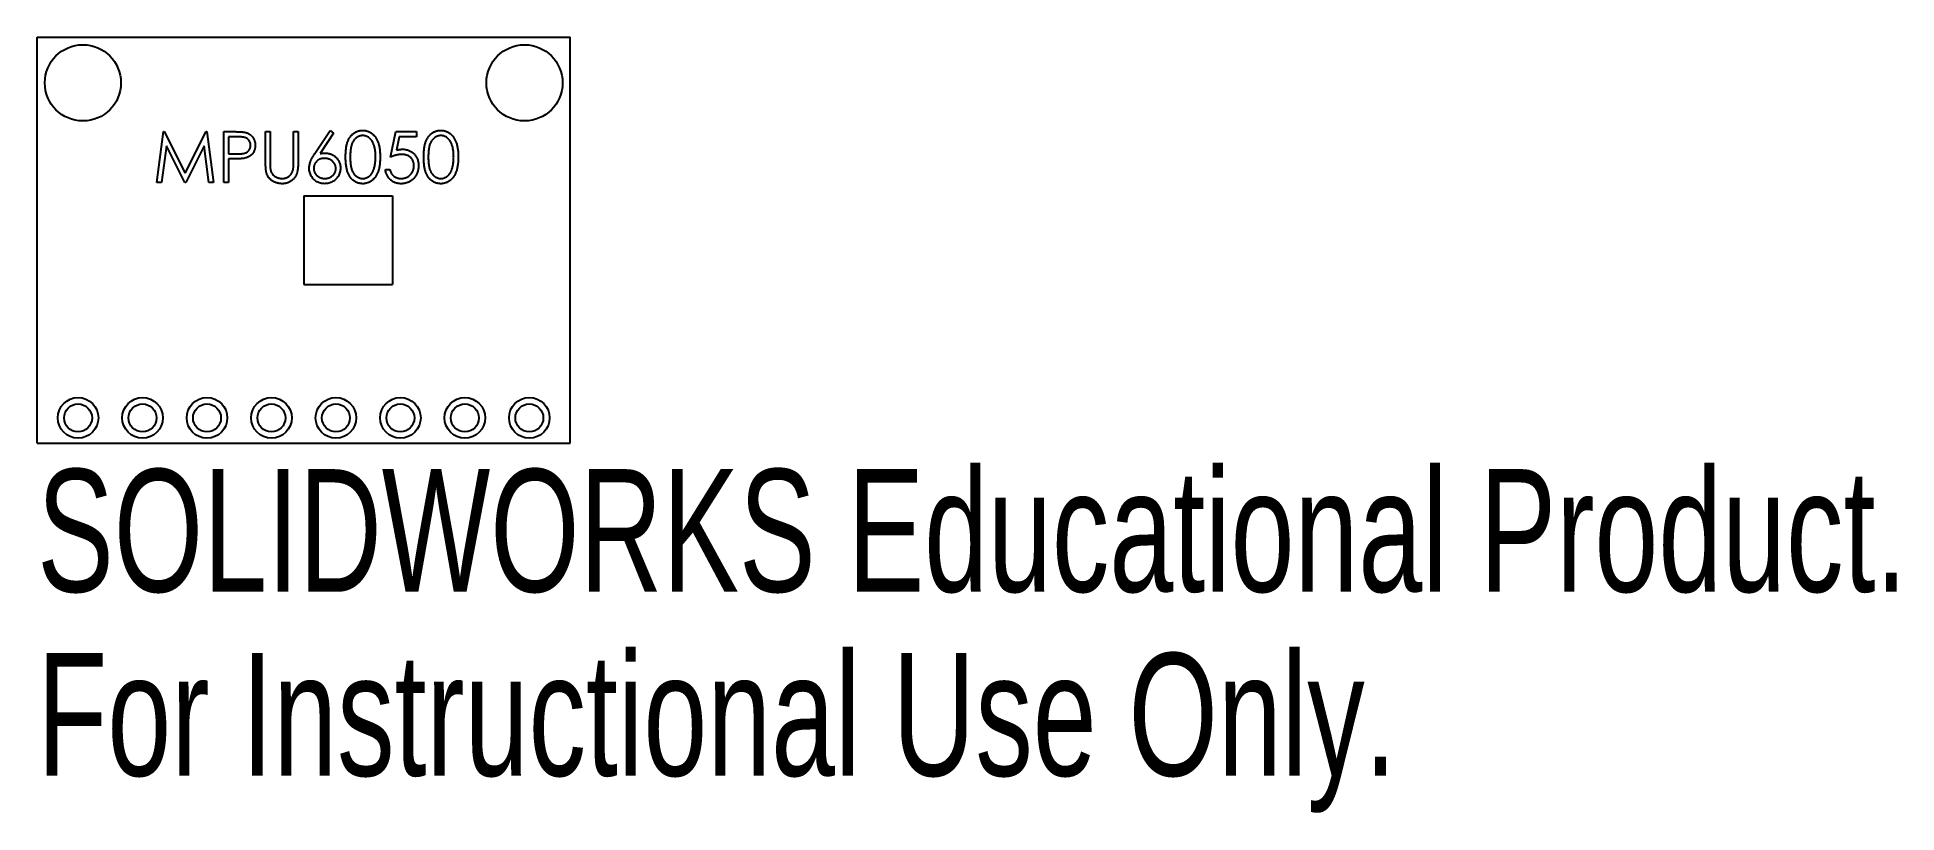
# Model space of a CAD drawing. Header units: millimetres. Extents: x 0 to 73.3, y -14.6 to 16.
import ezdxf

# ---------------------------------------------------------------- set-up
doc = ezdxf.new("R2010")
doc.units = ezdxf.units.MM
doc.styles.add('SLDTEXTSTYLE0', font='TXT', dxfattribs={"width": 0.7})

msp = doc.modelspace()

# ---------------------------------------------------------------- linework, layer by layer
at = {"color": 7, "linetype": 'Continuous', "lineweight": 25}
for p, q in [((0, 16), (21, 16)), ((0, 0), (0, 16)), ((21, 0), (21, 16)), ((4.717, 10.278), (4.981, 12.278)), ((4.981, 12.278), (5.007, 12.278)), ((5.007, 12.278), (5.832, 10.637)), ((5.832, 10.637), (6.656, 12.278)), ((6.656, 12.278), (6.682, 12.278)), ((6.682, 12.278), (6.948, 10.278)), ((7.358, 10.278), (7.358, 12.278)), ((7.358, 12.278), (7.75, 12.278)), ((7.903, 12.073), (7.537, 12.073)), ((7.537, 12.073), (7.537, 11.406)), ((8.999, 11.07), (8.999, 12.278)), ((8.999, 12.278), (9.178, 12.278)), ((9.178, 12.278), (9.178, 11.08)), ((10.101, 11.08), (10.101, 12.278)), ((10.101, 12.278), (10.281, 12.278)), ((10.281, 12.278), (10.281, 11.07)), ((10.94, 11.417), (11.537, 12.329)), ((11.676, 12.221), (11.147, 11.413)), ((11.537, 12.329), (11.676, 12.221)), ((13.922, 11.278), (14.127, 12.278)), ((14.127, 12.278), (14.948, 12.278)), ((14.267, 12.073), (14.16, 11.547)), ((14.948, 12.073), (14.267, 12.073)), ((14.948, 12.278), (14.948, 12.073)), ((5.089, 11.72), (4.898, 10.278)), ((5.813, 10.278), (5.089, 11.72)), ((6.576, 11.717), (5.854, 10.278)), ((6.767, 10.278), (6.576, 11.717)), ((7.537, 11.406), (7.888, 11.402)), ((7.68, 11.201), (7.537, 11.201)), ((7.537, 11.201), (7.537, 10.278)), ((4.898, 10.278), (4.717, 10.278)), ((5.854, 10.278), (5.813, 10.278)), ((6.948, 10.278), (6.767, 10.278)), ((7.537, 10.278), (7.358, 10.278)), ((13.717, 10.791), (13.896, 10.791)), ((10.5, 9.75), (10.5, 6.25)), ((10.5, 9.75), (14, 9.75)), ((14, 9.75), (14, 6.25)), ((10.5, 6.25), (14, 6.25)), ((0, 0), (21, 0))]:
    msp.add_line(p, q, dxfattribs=at)
for centre, radius in [((1.8, 14.2), 1.5), ((19.2, 14.2), 1.5), ((1.61, 1), 0.8), ((1.61, 1), 0.55), ((4.15, 1), 0.8), ((4.15, 1), 0.55), ((6.69, 1), 0.8), ((6.69, 1), 0.55), ((9.23, 1), 0.8), ((9.23, 1), 0.55), ((11.77, 1), 0.8), ((11.77, 1), 0.55), ((14.31, 1), 0.8), ((14.31, 1), 0.55), ((16.85, 1), 0.8), ((16.85, 1), 0.55), ((19.39, 1), 0.8), ((19.39, 1), 0.55)]:
    msp.add_circle(centre, radius, dxfattribs=at)
for points, knots in [([(7.75, 12.278), (7.777, 12.278), (7.829, 12.278), (7.903, 12.276), (7.97, 12.274), (8.031, 12.271), (8.084, 12.267), (8.131, 12.262), (8.171, 12.256), (8.195, 12.251), (8.206, 12.248)], [0, 0, 0, 0, 0.176956, 0.339055, 0.486318, 0.618781, 0.735619, 0.838742, 0.926457, 1, 1, 1, 1]), ([(7.888, 11.402), (7.905, 11.402), (7.938, 11.402), (7.985, 11.404), (8.03, 11.407), (8.07, 11.411), (8.107, 11.416), (8.141, 11.422), (8.171, 11.429), (8.206, 11.44), (8.245, 11.458), (8.287, 11.485), (8.323, 11.519), (8.354, 11.557), (8.378, 11.599), (8.396, 11.644), (8.407, 11.692), (8.408, 11.724), (8.409, 11.741)], [0, 0, 0, 0, 0.072538, 0.140034, 0.202496, 0.260575, 0.313228, 0.361583, 0.404878, 0.444127, 0.5164, 0.586507, 0.655085, 0.724384, 0.793974, 0.861638, 0.930111, 1, 1, 1, 1]), ([(8.409, 11.741), (8.408, 11.757), (8.407, 11.789), (8.396, 11.836), (8.378, 11.88), (8.354, 11.922), (8.323, 11.96), (8.288, 11.993), (8.249, 12.019), (8.212, 12.036), (8.179, 12.047), (8.15, 12.054), (8.118, 12.06), (8.082, 12.064), (8.042, 12.068), (7.999, 12.071), (7.952, 12.073), (7.92, 12.073), (7.903, 12.073)], [0, 0, 0, 0, 0.070044, 0.139238, 0.208197, 0.279173, 0.349987, 0.418354, 0.48761, 0.557411, 0.59533, 0.637964, 0.685913, 0.738185, 0.796103, 0.858517, 0.926658, 1, 1, 1, 1]), ([(8.589, 11.742), (8.588, 11.725), (8.588, 11.693), (8.582, 11.646), (8.575, 11.601), (8.563, 11.558), (8.548, 11.518), (8.53, 11.479), (8.508, 11.443), (8.483, 11.409), (8.455, 11.378), (8.425, 11.349), (8.392, 11.323), (8.356, 11.3), (8.318, 11.279), (8.278, 11.261), (8.235, 11.246), (8.205, 11.238), (8.19, 11.234)], [0, 0, 0, 0, 0.070119, 0.137192, 0.202016, 0.264631, 0.326117, 0.38601, 0.445812, 0.505298, 0.564633, 0.624283, 0.683902, 0.743953, 0.805388, 0.868388, 0.933084, 1, 1, 1, 1]), ([(8.206, 12.248), (8.219, 12.244), (8.247, 12.237), (8.286, 12.222), (8.324, 12.204), (8.359, 12.184), (8.393, 12.16), (8.424, 12.134), (8.454, 12.105), (8.482, 12.074), (8.507, 12.04), (8.529, 12.003), (8.547, 11.965), (8.563, 11.924), (8.574, 11.882), (8.582, 11.837), (8.588, 11.79), (8.588, 11.758), (8.589, 11.742)], [0, 0, 0, 0, 0.062481, 0.12349, 0.183411, 0.243153, 0.302127, 0.36171, 0.421842, 0.482932, 0.544552, 0.605681, 0.66768, 0.729984, 0.794551, 0.860346, 0.928907, 1, 1, 1, 1]), ([(12.153, 11.277), (12.153, 11.309), (12.153, 11.372), (12.157, 11.462), (12.164, 11.547), (12.173, 11.627), (12.185, 11.701), (12.199, 11.769), (12.217, 11.832), (12.236, 11.889), (12.259, 11.942), (12.283, 11.991), (12.31, 12.037), (12.339, 12.08), (12.37, 12.119), (12.402, 12.156), (12.438, 12.188), (12.475, 12.218), (12.515, 12.244), (12.555, 12.267), (12.597, 12.286), (12.64, 12.302), (12.684, 12.314), (12.728, 12.323), (12.775, 12.329), (12.806, 12.329), (12.821, 12.329)], [0, 0, 0, 0, 0.068595, 0.133246, 0.194313, 0.251279, 0.304513, 0.354235, 0.400481, 0.443411, 0.484015, 0.523252, 0.561042, 0.5979, 0.633518, 0.668314, 0.702496, 0.736685, 0.770293, 0.803437, 0.835913, 0.86846, 0.900847, 0.933467, 0.966258, 1, 1, 1, 1]), ([(12.827, 12.124), (12.805, 12.123), (12.761, 12.121), (12.696, 12.104), (12.633, 12.076), (12.583, 12.044), (12.545, 12.014), (12.518, 11.988), (12.493, 11.96), (12.47, 11.929), (12.448, 11.896), (12.428, 11.86), (12.41, 11.821), (12.393, 11.779), (12.379, 11.734), (12.366, 11.684), (12.355, 11.629), (12.347, 11.568), (12.34, 11.503), (12.336, 11.432), (12.332, 11.357), (12.332, 11.305), (12.332, 11.278)], [0, 0, 0, 0, 0.060387, 0.120883, 0.182755, 0.247811, 0.281299, 0.315088, 0.349702, 0.384857, 0.420966, 0.458511, 0.497175, 0.537602, 0.580503, 0.627468, 0.678388, 0.733983, 0.793747, 0.857714, 0.926698, 1, 1, 1, 1]), ([(12.821, 12.329), (12.837, 12.329), (12.869, 12.328), (12.916, 12.323), (12.961, 12.314), (13.006, 12.302), (13.049, 12.286), (13.092, 12.267), (13.133, 12.244), (13.172, 12.217), (13.211, 12.188), (13.247, 12.154), (13.281, 12.117), (13.314, 12.077), (13.343, 12.033), (13.372, 11.985), (13.397, 11.934), (13.421, 11.88), (13.443, 11.821), (13.462, 11.757), (13.477, 11.689), (13.49, 11.616), (13.5, 11.538), (13.507, 11.455), (13.511, 11.368), (13.511, 11.308), (13.512, 11.277)], [0, 0, 0, 0, 0.033788, 0.067194, 0.099862, 0.132567, 0.165151, 0.197913, 0.231319, 0.265083, 0.299255, 0.334399, 0.369943, 0.406284, 0.444064, 0.482998, 0.523354, 0.565537, 0.609613, 0.656391, 0.705885, 0.758325, 0.813832, 0.872795, 0.934722, 1, 1, 1, 1]), ([(13.332, 11.278), (13.332, 11.302), (13.331, 11.349), (13.329, 11.418), (13.323, 11.483), (13.316, 11.546), (13.306, 11.604), (13.295, 11.66), (13.281, 11.712), (13.266, 11.761), (13.248, 11.807), (13.229, 11.849), (13.208, 11.888), (13.186, 11.924), (13.162, 11.958), (13.135, 11.987), (13.108, 12.014), (13.07, 12.044), (13.02, 12.076), (12.958, 12.104), (12.893, 12.121), (12.849, 12.123), (12.827, 12.124)], [0, 0, 0, 0, 0.065681, 0.128486, 0.188175, 0.245106, 0.299448, 0.350823, 0.399942, 0.446672, 0.491255, 0.533376, 0.573853, 0.612526, 0.649597, 0.685532, 0.720106, 0.753838, 0.818925, 0.880493, 0.940311, 1, 1, 1, 1]), ([(15.23, 11.277), (15.23, 11.309), (15.23, 11.372), (15.234, 11.462), (15.241, 11.547), (15.25, 11.627), (15.261, 11.701), (15.276, 11.769), (15.293, 11.832), (15.313, 11.889), (15.335, 11.942), (15.36, 11.991), (15.387, 12.037), (15.415, 12.08), (15.447, 12.119), (15.479, 12.156), (15.515, 12.188), (15.552, 12.218), (15.592, 12.244), (15.632, 12.267), (15.674, 12.286), (15.717, 12.302), (15.76, 12.314), (15.805, 12.323), (15.851, 12.329), (15.883, 12.329), (15.898, 12.329)], [0, 0, 0, 0, 0.068595, 0.133246, 0.194313, 0.251279, 0.304513, 0.354235, 0.400481, 0.443411, 0.484015, 0.523252, 0.561042, 0.5979, 0.633518, 0.668314, 0.702496, 0.736685, 0.770293, 0.803437, 0.835913, 0.86846, 0.900847, 0.933467, 0.966258, 1, 1, 1, 1]), ([(15.904, 12.124), (15.882, 12.123), (15.838, 12.121), (15.773, 12.104), (15.71, 12.076), (15.66, 12.044), (15.622, 12.014), (15.595, 11.988), (15.57, 11.96), (15.546, 11.929), (15.525, 11.896), (15.505, 11.86), (15.487, 11.821), (15.47, 11.779), (15.455, 11.734), (15.443, 11.684), (15.432, 11.629), (15.424, 11.568), (15.417, 11.503), (15.413, 11.432), (15.409, 11.357), (15.409, 11.305), (15.409, 11.278)], [0, 0, 0, 0, 0.060387, 0.120883, 0.182755, 0.247811, 0.281299, 0.315088, 0.349702, 0.384857, 0.420966, 0.458511, 0.497175, 0.537602, 0.580503, 0.627468, 0.678388, 0.733983, 0.793747, 0.857714, 0.926698, 1, 1, 1, 1]), ([(15.898, 12.329), (15.914, 12.329), (15.946, 12.328), (15.993, 12.323), (16.038, 12.314), (16.083, 12.302), (16.126, 12.286), (16.168, 12.267), (16.21, 12.244), (16.249, 12.217), (16.288, 12.188), (16.324, 12.154), (16.358, 12.117), (16.391, 12.077), (16.42, 12.033), (16.449, 11.985), (16.474, 11.934), (16.498, 11.88), (16.519, 11.821), (16.538, 11.757), (16.554, 11.689), (16.567, 11.616), (16.577, 11.538), (16.584, 11.455), (16.588, 11.368), (16.588, 11.308), (16.589, 11.277)], [0, 0, 0, 0, 0.033788, 0.067194, 0.099862, 0.132567, 0.165151, 0.197913, 0.231319, 0.265083, 0.299255, 0.334399, 0.369943, 0.406284, 0.444064, 0.482998, 0.523354, 0.565537, 0.609613, 0.656391, 0.705885, 0.758325, 0.813832, 0.872795, 0.934722, 1, 1, 1, 1]), ([(16.409, 11.278), (16.409, 11.302), (16.408, 11.349), (16.406, 11.418), (16.4, 11.483), (16.393, 11.546), (16.383, 11.604), (16.372, 11.66), (16.358, 11.712), (16.343, 11.761), (16.325, 11.807), (16.306, 11.849), (16.285, 11.888), (16.262, 11.924), (16.238, 11.958), (16.212, 11.987), (16.185, 12.014), (16.147, 12.044), (16.097, 12.076), (16.035, 12.104), (15.97, 12.121), (15.926, 12.123), (15.904, 12.124)], [0, 0, 0, 0, 0.065681, 0.128486, 0.188175, 0.245106, 0.299448, 0.350823, 0.399942, 0.446672, 0.491255, 0.533376, 0.573853, 0.612526, 0.649597, 0.685532, 0.720106, 0.753838, 0.818925, 0.880493, 0.940311, 1, 1, 1, 1]), ([(8.19, 11.234), (8.177, 11.231), (8.15, 11.225), (8.104, 11.219), (8.052, 11.213), (7.992, 11.209), (7.924, 11.206), (7.85, 11.203), (7.768, 11.201), (7.71, 11.201), (7.68, 11.201)], [0, 0, 0, 0, 0.075173, 0.164746, 0.268017, 0.385912, 0.517789, 0.663691, 0.824413, 1, 1, 1, 1]), ([(9.035, 10.649), (9.032, 10.659), (9.025, 10.682), (9.018, 10.721), (9.013, 10.765), (9.007, 10.814), (9.004, 10.87), (9.001, 10.931), (8.999, 10.999), (8.999, 11.046), (8.999, 11.07)], [0, 0, 0, 0, 0.0781299, 0.1694654, 0.2743353, 0.3921102, 0.5236873, 0.6683654, 0.8271319, 1, 1, 1, 1]), ([(9.178, 11.08), (9.178, 11.063), (9.178, 11.031), (9.179, 10.985), (9.18, 10.944), (9.18, 10.908), (9.182, 10.878), (9.183, 10.852), (9.184, 10.831), (9.186, 10.819), (9.186, 10.814)], [0, 0, 0, 0, 0.191079, 0.362605, 0.516099, 0.650038, 0.765977, 0.862374, 0.940842, 1, 1, 1, 1]), ([(10.281, 11.07), (10.281, 11.048), (10.281, 11.006), (10.278, 10.944), (10.274, 10.885), (10.269, 10.829), (10.261, 10.776), (10.253, 10.727), (10.243, 10.68), (10.231, 10.637), (10.217, 10.596), (10.199, 10.557), (10.179, 10.518), (10.155, 10.482), (10.128, 10.446), (10.097, 10.412), (10.064, 10.379), (10.028, 10.348), (9.989, 10.32), (9.948, 10.295), (9.905, 10.274), (9.86, 10.256), (9.812, 10.243), (9.763, 10.234), (9.712, 10.228), (9.677, 10.227), (9.66, 10.227)], [0, 0, 0, 0, 0.054858, 0.107059, 0.156978, 0.203992, 0.248492, 0.290483, 0.330489, 0.367886, 0.403858, 0.440009, 0.476295, 0.512792, 0.550485, 0.588381, 0.627645, 0.667979, 0.708433, 0.748602, 0.789088, 0.829461, 0.870371, 0.912214, 0.955547, 1, 1, 1, 1]), ([(10.081, 10.769), (10.083, 10.776), (10.087, 10.792), (10.09, 10.819), (10.094, 10.85), (10.096, 10.886), (10.099, 10.928), (10.1, 10.974), (10.101, 11.025), (10.101, 11.061), (10.101, 11.08)], [0, 0, 0, 0, 0.069835, 0.155621, 0.257802, 0.373811, 0.506402, 0.655564, 0.820079, 1, 1, 1, 1]), ([(10.717, 10.836), (10.718, 10.856), (10.719, 10.898), (10.729, 10.962), (10.744, 11.027), (10.761, 11.083), (10.78, 11.128), (10.795, 11.164), (10.814, 11.202), (10.834, 11.242), (10.857, 11.283), (10.883, 11.326), (10.911, 11.371), (10.93, 11.401), (10.94, 11.417)], [0, 0, 0, 0, 0.097818, 0.199726, 0.305276, 0.415811, 0.474472, 0.537274, 0.603657, 0.674299, 0.749834, 0.828598, 0.912378, 1, 1, 1, 1]), ([(11.317, 11.227), (11.301, 11.226), (11.272, 11.225), (11.228, 11.22), (11.187, 11.211), (11.147, 11.199), (11.11, 11.182), (11.075, 11.162), (11.043, 11.138), (11.013, 11.111), (10.985, 11.082), (10.962, 11.05), (10.941, 11.017), (10.925, 10.982), (10.912, 10.946), (10.903, 10.908), (10.898, 10.869), (10.897, 10.842), (10.896, 10.829)], [0, 0, 0, 0, 0.0705993, 0.1379009, 0.2031962, 0.2667897, 0.3291064, 0.3906535, 0.4526531, 0.515748, 0.5779263, 0.63893, 0.6983507, 0.757296, 0.8163938, 0.8762669, 0.9368171, 1, 1, 1, 1]), ([(11.147, 11.413), (11.182, 11.418), (11.251, 11.429), (11.32, 11.431), (11.354, 11.432)], [0, 0, 0, 0, 0.512659, 1, 1, 1, 1]), ([(11.768, 10.829), (11.768, 10.842), (11.767, 10.869), (11.76, 10.908), (11.751, 10.946), (11.736, 10.982), (11.717, 11.017), (11.694, 11.05), (11.667, 11.082), (11.636, 11.111), (11.602, 11.138), (11.567, 11.162), (11.529, 11.182), (11.49, 11.199), (11.449, 11.211), (11.407, 11.22), (11.362, 11.225), (11.332, 11.226), (11.317, 11.227)], [0, 0, 0, 0, 0.061138, 0.119994, 0.178225, 0.236256, 0.294929, 0.354716, 0.41673, 0.480664, 0.545832, 0.609758, 0.672971, 0.736017, 0.799839, 0.864775, 0.931088, 1, 1, 1, 1]), ([(11.354, 11.432), (11.375, 11.431), (11.415, 11.43), (11.473, 11.422), (11.53, 11.409), (11.584, 11.39), (11.635, 11.366), (11.685, 11.337), (11.731, 11.301), (11.776, 11.262), (11.816, 11.218), (11.851, 11.171), (11.881, 11.122), (11.905, 11.07), (11.924, 11.016), (11.938, 10.959), (11.946, 10.9), (11.947, 10.86), (11.948, 10.839)], [0, 0, 0, 0, 0.0652308, 0.1284049, 0.1900671, 0.2509434, 0.3115458, 0.3728628, 0.4350237, 0.4990717, 0.5630911, 0.6255101, 0.68668, 0.7472825, 0.8085635, 0.8707421, 0.934341, 1, 1, 1, 1]), ([(12.821, 10.227), (12.806, 10.227), (12.775, 10.228), (12.728, 10.233), (12.684, 10.242), (12.64, 10.254), (12.597, 10.269), (12.556, 10.288), (12.516, 10.311), (12.477, 10.337), (12.44, 10.366), (12.404, 10.398), (12.371, 10.435), (12.341, 10.474), (12.312, 10.517), (12.285, 10.563), (12.26, 10.613), (12.237, 10.666), (12.217, 10.724), (12.2, 10.787), (12.186, 10.856), (12.174, 10.929), (12.164, 11.009), (12.157, 11.093), (12.153, 11.184), (12.153, 11.245), (12.153, 11.277)], [0, 0, 0, 0, 0.0337871, 0.0666217, 0.0992849, 0.1313612, 0.1635852, 0.1961039, 0.2289023, 0.2621581, 0.2959912, 0.3302178, 0.3650598, 0.4009507, 0.4376204, 0.4757075, 0.5153807, 0.5564135, 0.5997648, 0.6464242, 0.6964314, 0.7497815, 0.8065733, 0.8674355, 0.9318868, 1, 1, 1, 1]), ([(12.332, 11.278), (12.332, 11.251), (12.332, 11.199), (12.336, 11.124), (12.341, 11.054), (12.347, 10.989), (12.356, 10.929), (12.366, 10.873), (12.378, 10.823), (12.393, 10.778), (12.409, 10.736), (12.427, 10.697), (12.447, 10.661), (12.469, 10.628), (12.492, 10.597), (12.518, 10.568), (12.545, 10.543), (12.583, 10.512), (12.633, 10.48), (12.696, 10.453), (12.761, 10.435), (12.805, 10.433), (12.827, 10.432)], [0, 0, 0, 0, 0.072951, 0.141584, 0.205926, 0.265301, 0.320597, 0.371817, 0.41879, 0.461699, 0.502134, 0.540804, 0.578181, 0.614297, 0.649678, 0.684299, 0.718359, 0.752081, 0.817652, 0.879722, 0.939966, 1, 1, 1, 1]), ([(13.512, 11.277), (13.511, 11.247), (13.511, 11.187), (13.507, 11.1), (13.499, 11.018), (13.49, 10.94), (13.477, 10.867), (13.462, 10.8), (13.444, 10.736), (13.422, 10.678), (13.399, 10.623), (13.373, 10.573), (13.345, 10.525), (13.315, 10.481), (13.283, 10.44), (13.249, 10.404), (13.212, 10.37), (13.174, 10.34), (13.134, 10.313), (13.092, 10.29), (13.05, 10.271), (13.006, 10.255), (12.962, 10.242), (12.916, 10.233), (12.869, 10.227), (12.837, 10.227), (12.821, 10.227)], [0, 0, 0, 0, 0.065063, 0.126773, 0.185516, 0.240765, 0.29298, 0.34225, 0.388919, 0.432776, 0.474628, 0.514775, 0.553606, 0.591426, 0.628028, 0.663804, 0.698984, 0.733591, 0.767628, 0.801208, 0.834264, 0.866981, 0.89972, 0.932702, 0.966176, 1, 1, 1, 1]), ([(13.257, 10.775), (13.263, 10.793), (13.275, 10.829), (13.291, 10.886), (13.303, 10.944), (13.314, 11.006), (13.322, 11.07), (13.328, 11.137), (13.332, 11.207), (13.332, 11.254), (13.332, 11.278)], [0, 0, 0, 0, 0.110588, 0.224542, 0.342503, 0.464324, 0.590756, 0.722227, 0.858843, 1, 1, 1, 1]), ([(14.363, 11.381), (14.347, 11.38), (14.315, 11.38), (14.266, 11.375), (14.214, 11.366), (14.161, 11.355), (14.104, 11.341), (14.046, 11.323), (13.984, 11.302), (13.943, 11.286), (13.922, 11.278)], [0, 0, 0, 0, 0.102203, 0.211023, 0.3251, 0.446502, 0.573788, 0.708901, 0.850358, 1, 1, 1, 1]), ([(14.16, 11.547), (14.181, 11.553), (14.222, 11.564), (14.282, 11.577), (14.34, 11.584), (14.377, 11.585), (14.395, 11.586)], [0, 0, 0, 0, 0.275068, 0.532901, 0.773973, 1, 1, 1, 1]), ([(14.845, 10.939), (14.845, 10.955), (14.844, 10.987), (14.838, 11.032), (14.827, 11.076), (14.813, 11.117), (14.794, 11.156), (14.772, 11.193), (14.745, 11.227), (14.714, 11.259), (14.68, 11.288), (14.643, 11.312), (14.603, 11.333), (14.56, 11.351), (14.514, 11.364), (14.466, 11.374), (14.415, 11.379), (14.381, 11.38), (14.363, 11.381)], [0, 0, 0, 0, 0.0653514, 0.127916, 0.1883602, 0.2472161, 0.3056301, 0.3637698, 0.4226609, 0.4826873, 0.5433002, 0.604118, 0.6649649, 0.7274135, 0.7914676, 0.8580554, 0.9270368, 1, 1, 1, 1]), ([(14.395, 11.586), (14.417, 11.585), (14.461, 11.584), (14.526, 11.575), (14.587, 11.561), (14.645, 11.541), (14.701, 11.515), (14.752, 11.483), (14.802, 11.446), (14.847, 11.403), (14.889, 11.355), (14.925, 11.304), (14.956, 11.25), (14.981, 11.193), (15.001, 11.132), (15.014, 11.068), (15.023, 11.001), (15.024, 10.955), (15.025, 10.931)], [0, 0, 0, 0, 0.065808, 0.129394, 0.190894, 0.251281, 0.310815, 0.370371, 0.430768, 0.492881, 0.555104, 0.616067, 0.677256, 0.73826, 0.800762, 0.864778, 0.931045, 1, 1, 1, 1]), ([(15.898, 10.227), (15.883, 10.227), (15.851, 10.228), (15.805, 10.233), (15.761, 10.242), (15.717, 10.254), (15.674, 10.269), (15.633, 10.288), (15.593, 10.311), (15.554, 10.337), (15.517, 10.366), (15.481, 10.398), (15.448, 10.435), (15.418, 10.474), (15.389, 10.517), (15.362, 10.563), (15.337, 10.613), (15.314, 10.666), (15.294, 10.724), (15.277, 10.787), (15.263, 10.856), (15.251, 10.929), (15.241, 11.009), (15.234, 11.093), (15.23, 11.184), (15.23, 11.245), (15.23, 11.277)], [0, 0, 0, 0, 0.0337871, 0.0666217, 0.0992849, 0.1313612, 0.1635852, 0.1961039, 0.2289023, 0.2621581, 0.2959912, 0.3302178, 0.3650598, 0.4009507, 0.4376204, 0.4757075, 0.5153807, 0.5564135, 0.5997648, 0.6464242, 0.6964314, 0.7497815, 0.8065733, 0.8674355, 0.9318868, 1, 1, 1, 1]), ([(15.409, 11.278), (15.409, 11.251), (15.409, 11.199), (15.413, 11.124), (15.418, 11.054), (15.424, 10.989), (15.433, 10.929), (15.443, 10.873), (15.455, 10.823), (15.47, 10.778), (15.486, 10.736), (15.504, 10.697), (15.524, 10.661), (15.546, 10.628), (15.569, 10.597), (15.594, 10.568), (15.622, 10.543), (15.66, 10.512), (15.71, 10.48), (15.773, 10.453), (15.838, 10.435), (15.882, 10.433), (15.904, 10.432)], [0, 0, 0, 0, 0.072951, 0.141584, 0.205926, 0.265301, 0.320597, 0.371817, 0.41879, 0.461699, 0.502134, 0.540804, 0.578181, 0.614297, 0.649678, 0.684299, 0.718359, 0.752081, 0.817652, 0.879722, 0.939966, 1, 1, 1, 1]), ([(16.589, 11.277), (16.588, 11.247), (16.588, 11.187), (16.584, 11.1), (16.576, 11.018), (16.567, 10.94), (16.554, 10.867), (16.539, 10.8), (16.521, 10.736), (16.499, 10.678), (16.476, 10.623), (16.45, 10.573), (16.422, 10.525), (16.392, 10.481), (16.36, 10.44), (16.326, 10.404), (16.289, 10.37), (16.251, 10.34), (16.21, 10.313), (16.169, 10.29), (16.127, 10.271), (16.083, 10.255), (16.039, 10.242), (15.993, 10.233), (15.946, 10.227), (15.914, 10.227), (15.898, 10.227)], [0, 0, 0, 0, 0.065063, 0.126773, 0.185516, 0.240765, 0.29298, 0.34225, 0.388919, 0.432776, 0.474628, 0.514775, 0.553606, 0.591426, 0.628028, 0.663804, 0.698984, 0.733591, 0.767628, 0.801208, 0.834264, 0.866981, 0.89972, 0.932702, 0.966176, 1, 1, 1, 1]), ([(16.333, 10.775), (16.339, 10.793), (16.352, 10.829), (16.367, 10.886), (16.38, 10.944), (16.391, 11.006), (16.399, 11.07), (16.405, 11.137), (16.408, 11.207), (16.409, 11.254), (16.409, 11.278)], [0, 0, 0, 0, 0.110588, 0.224542, 0.342503, 0.464324, 0.590756, 0.722227, 0.858843, 1, 1, 1, 1]), ([(9.66, 10.227), (9.64, 10.227), (9.603, 10.228), (9.547, 10.233), (9.494, 10.243), (9.442, 10.255), (9.393, 10.271), (9.346, 10.291), (9.301, 10.315), (9.258, 10.341), (9.218, 10.371), (9.181, 10.404), (9.148, 10.439), (9.118, 10.476), (9.092, 10.516), (9.069, 10.558), (9.05, 10.602), (9.04, 10.633), (9.035, 10.649)], [0, 0, 0, 0, 0.071175, 0.139644, 0.206317, 0.271373, 0.335418, 0.398076, 0.460608, 0.52297, 0.584716, 0.644895, 0.704291, 0.762998, 0.821087, 0.880104, 0.939388, 1, 1, 1, 1]), ([(9.186, 10.814), (9.189, 10.795), (9.195, 10.758), (9.21, 10.706), (9.23, 10.66), (9.254, 10.617), (9.286, 10.578), (9.325, 10.543), (9.371, 10.512), (9.423, 10.484), (9.478, 10.461), (9.535, 10.444), (9.592, 10.434), (9.631, 10.432), (9.65, 10.432)], [0, 0, 0, 0, 0.086315, 0.167766, 0.244433, 0.318135, 0.391884, 0.470068, 0.553904, 0.644339, 0.736875, 0.826168, 0.913679, 1, 1, 1, 1]), ([(9.65, 10.432), (9.666, 10.433), (9.698, 10.434), (9.747, 10.441), (9.794, 10.455), (9.84, 10.473), (9.883, 10.496), (9.923, 10.523), (9.959, 10.554), (9.992, 10.589), (10.021, 10.629), (10.046, 10.672), (10.066, 10.719), (10.076, 10.752), (10.081, 10.769)], [0, 0, 0, 0, 0.0828906, 0.1653025, 0.2477619, 0.3315277, 0.4152798, 0.4963662, 0.5771513, 0.6577825, 0.7393216, 0.8237931, 0.909476, 1, 1, 1, 1]), ([(11.323, 10.227), (11.296, 10.228), (11.242, 10.229), (11.164, 10.245), (11.089, 10.27), (11.017, 10.304), (10.95, 10.348), (10.891, 10.4), (10.839, 10.46), (10.795, 10.528), (10.761, 10.601), (10.735, 10.677), (10.72, 10.755), (10.718, 10.809), (10.717, 10.836)], [0, 0, 0, 0, 0.084335, 0.167052, 0.249566, 0.33274, 0.415915, 0.497828, 0.580373, 0.6646, 0.749467, 0.83251, 0.915639, 1, 1, 1, 1]), ([(10.896, 10.829), (10.897, 10.815), (10.897, 10.789), (10.904, 10.749), (10.913, 10.712), (10.928, 10.676), (10.945, 10.641), (10.968, 10.609), (10.993, 10.577), (11.024, 10.548), (11.056, 10.52), (11.091, 10.497), (11.127, 10.476), (11.165, 10.461), (11.204, 10.448), (11.245, 10.438), (11.288, 10.433), (11.317, 10.432), (11.332, 10.432)], [0, 0, 0, 0, 0.061842, 0.121262, 0.180746, 0.239231, 0.298308, 0.358183, 0.420359, 0.484792, 0.549938, 0.613718, 0.676681, 0.739154, 0.8022, 0.86674, 0.93205, 1, 1, 1, 1]), ([(11.948, 10.839), (11.947, 10.811), (11.945, 10.756), (11.929, 10.676), (11.904, 10.6), (11.869, 10.528), (11.825, 10.462), (11.771, 10.403), (11.71, 10.351), (11.641, 10.307), (11.566, 10.271), (11.487, 10.246), (11.406, 10.23), (11.351, 10.228), (11.323, 10.227)], [0, 0, 0, 0, 0.085948, 0.169125, 0.250399, 0.33229, 0.413364, 0.494172, 0.576022, 0.660757, 0.745783, 0.830044, 0.914028, 1, 1, 1, 1]), ([(11.332, 10.432), (11.347, 10.432), (11.376, 10.433), (11.419, 10.438), (11.46, 10.448), (11.5, 10.461), (11.538, 10.477), (11.574, 10.497), (11.608, 10.521), (11.641, 10.548), (11.671, 10.577), (11.697, 10.608), (11.719, 10.641), (11.737, 10.676), (11.751, 10.712), (11.761, 10.749), (11.767, 10.789), (11.768, 10.815), (11.768, 10.829)], [0, 0, 0, 0, 0.0679624, 0.1332834, 0.1978353, 0.260892, 0.3233765, 0.3863501, 0.4496377, 0.5147953, 0.5792399, 0.6418142, 0.7013586, 0.7607268, 0.8192221, 0.8787162, 0.9381474, 1, 1, 1, 1]), ([(12.827, 10.432), (12.85, 10.433), (12.894, 10.435), (12.958, 10.452), (13.021, 10.479), (13.07, 10.51), (13.108, 10.54), (13.135, 10.566), (13.159, 10.594), (13.183, 10.625), (13.204, 10.659), (13.223, 10.695), (13.241, 10.734), (13.251, 10.761), (13.257, 10.775)], [0, 0, 0, 0, 0.112813, 0.225394, 0.339595, 0.459675, 0.521735, 0.583926, 0.648174, 0.713881, 0.781004, 0.851451, 0.924051, 1, 1, 1, 1]), ([(14.327, 10.227), (14.307, 10.227), (14.268, 10.228), (14.21, 10.236), (14.155, 10.248), (14.103, 10.265), (14.052, 10.287), (14.004, 10.315), (13.958, 10.346), (13.916, 10.383), (13.876, 10.424), (13.841, 10.468), (13.809, 10.515), (13.782, 10.564), (13.759, 10.617), (13.741, 10.672), (13.726, 10.73), (13.72, 10.771), (13.717, 10.791)], [0, 0, 0, 0, 0.065421, 0.128708, 0.190236, 0.250724, 0.310637, 0.370766, 0.431615, 0.493523, 0.555883, 0.617342, 0.678668, 0.740711, 0.802985, 0.866803, 0.932347, 1, 1, 1, 1]), ([(13.896, 10.791), (13.901, 10.772), (13.909, 10.735), (13.928, 10.684), (13.951, 10.638), (13.978, 10.597), (14.01, 10.561), (14.047, 10.529), (14.088, 10.501), (14.134, 10.477), (14.183, 10.456), (14.233, 10.443), (14.285, 10.433), (14.32, 10.432), (14.337, 10.432)], [0, 0, 0, 0, 0.094687, 0.181994, 0.264377, 0.34218, 0.418618, 0.496509, 0.577369, 0.661511, 0.746733, 0.831258, 0.915206, 1, 1, 1, 1]), ([(15.025, 10.931), (15.024, 10.915), (15.023, 10.883), (15.02, 10.835), (15.012, 10.788), (15.002, 10.742), (14.989, 10.697), (14.974, 10.653), (14.955, 10.61), (14.934, 10.568), (14.91, 10.528), (14.884, 10.49), (14.856, 10.455), (14.827, 10.422), (14.795, 10.391), (14.76, 10.363), (14.725, 10.337), (14.687, 10.315), (14.647, 10.293), (14.606, 10.276), (14.563, 10.261), (14.519, 10.248), (14.473, 10.239), (14.426, 10.232), (14.377, 10.227), (14.344, 10.227), (14.327, 10.227)], [0, 0, 0, 0, 0.0440145, 0.0874341, 0.1301184, 0.1725537, 0.2145548, 0.2562981, 0.2984382, 0.340849, 0.3827152, 0.423924, 0.4642462, 0.5040737, 0.5438619, 0.5835667, 0.6230943, 0.6632291, 0.7035513, 0.7439379, 0.7845413, 0.8257501, 0.8677574, 0.9107452, 0.9549144, 1, 1, 1, 1]), ([(14.337, 10.432), (14.355, 10.432), (14.388, 10.433), (14.438, 10.44), (14.486, 10.451), (14.531, 10.468), (14.576, 10.488), (14.618, 10.513), (14.658, 10.543), (14.696, 10.576), (14.731, 10.613), (14.762, 10.653), (14.787, 10.695), (14.809, 10.74), (14.825, 10.786), (14.837, 10.835), (14.844, 10.886), (14.845, 10.921), (14.845, 10.939)], [0, 0, 0, 0, 0.064207, 0.126425, 0.18768, 0.248216, 0.308305, 0.369661, 0.431699, 0.495947, 0.559758, 0.622295, 0.683911, 0.745092, 0.80674, 0.869087, 0.93329, 1, 1, 1, 1]), ([(15.904, 10.432), (15.926, 10.433), (15.971, 10.435), (16.035, 10.452), (16.098, 10.479), (16.147, 10.51), (16.185, 10.54), (16.212, 10.566), (16.236, 10.594), (16.26, 10.625), (16.281, 10.659), (16.3, 10.695), (16.318, 10.734), (16.328, 10.761), (16.333, 10.775)], [0, 0, 0, 0, 0.112813, 0.225394, 0.339595, 0.459675, 0.521735, 0.583926, 0.648174, 0.713881, 0.781004, 0.851451, 0.924051, 1, 1, 1, 1])]:
    msp.add_open_spline(points, degree=3, knots=knots, dxfattribs=at)

# ---------------------------------------------------------------- texts
at = {"color": 7, "linetype": 'Continuous', "char_height": 4.83362, "attachment_point": 1, "style": 'SLDTEXTSTYLE0'}
for s, insert in [('SOLIDWORKS Educational Product.', (0, -1.02)), ('For Instructional Use Only.', (0, -8.27))]:
    msp.add_mtext(s, dxfattribs=dict(at, insert=insert))

doc.saveas('drawing.dxf')
